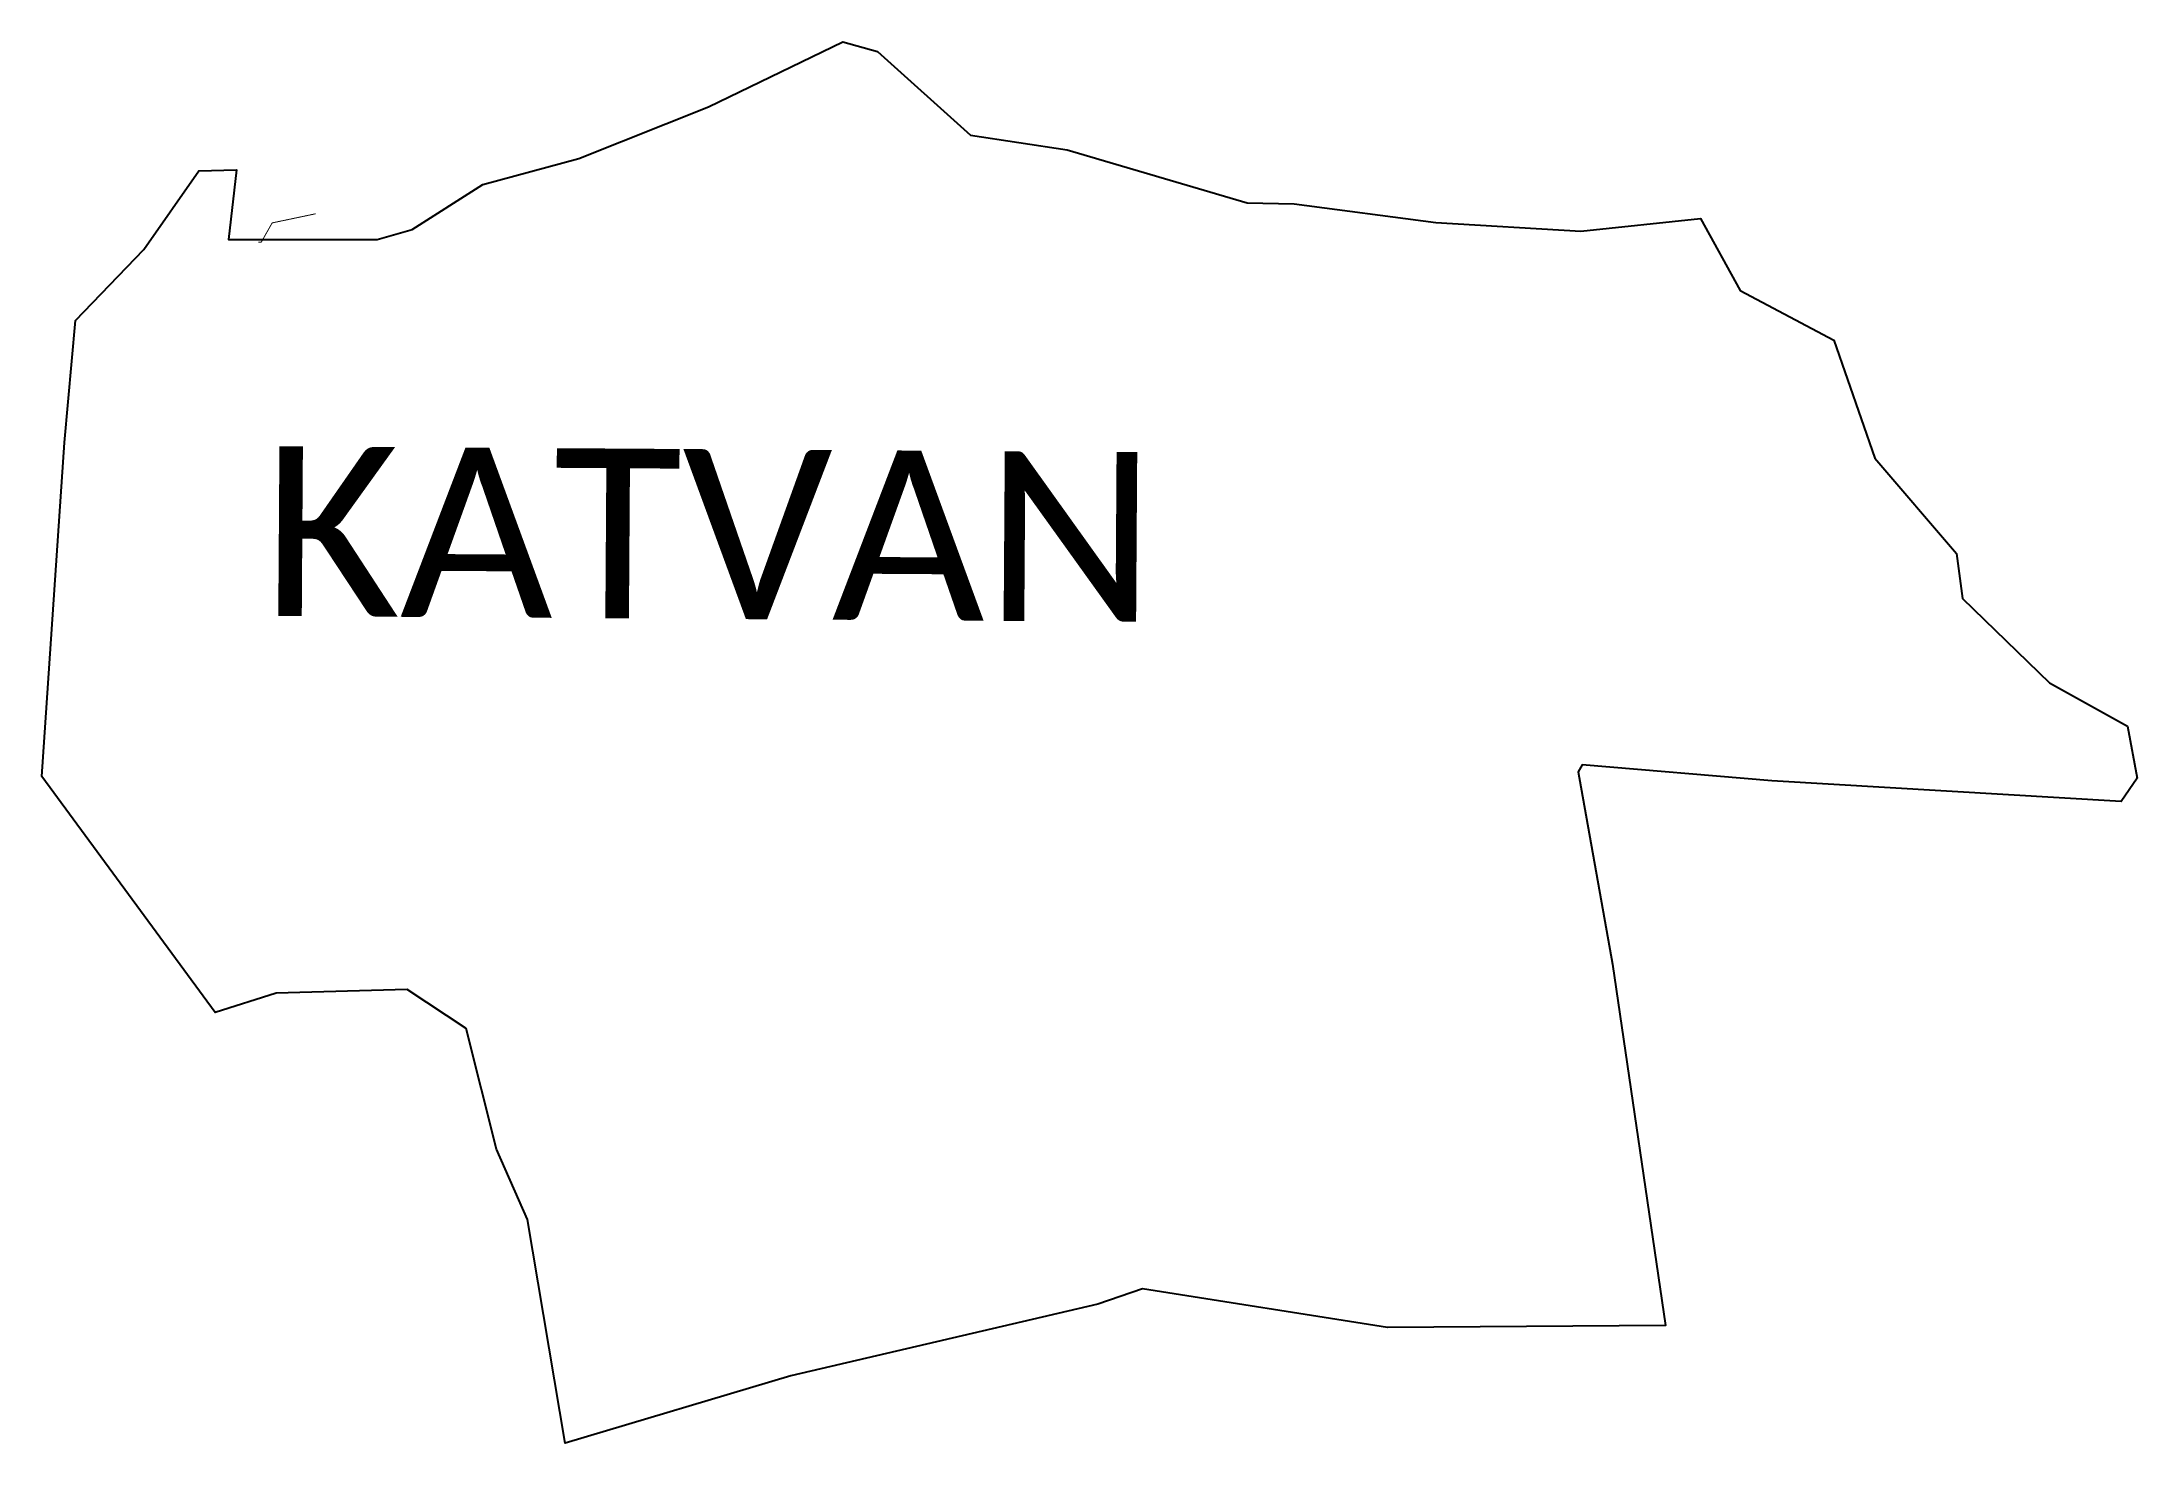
# Model space of a CAD drawing. Header units: metres. Extents: x 328443 to 330671, y 1803515 to 1805004.
import ezdxf

# ---------------------------------------------------------------- set-up
doc = ezdxf.new("R2010")
doc.units = ezdxf.units.M
for name, color, linetype in [('SEAWALL', 170, 'Continuous'), ('village', 3, 'Continuous'), ('VILLAGE NAME', 250, 'Continuous')]:
    doc.layers.add(name, color=color, linetype=linetype)
doc.styles.get("Standard").update_dxf_attribs({"font": 'calibri.ttf'})

msp = doc.modelspace()

# ---------------------------------------------------------------- linework, layer by layer
at = {"layer": 'SEAWALL', "color": 30, "const_width": 1, "flags": 128}
msp.add_lwpolyline([(328673.4, 1804791.1), (328676.6, 1804791.1), (328688.2, 1804811.6), (328734.4, 1804821.3)], dxfattribs=at)
at = {"layer": 'village', "color": 3, "true_color": 0x00ff00}
msp.add_polyline3d([(330670.6, 1804221.4, 0), (330653.7, 1804196.7, 0), (330282.5, 1804218.5, 0), (330080.9, 1804235.6, 0), (330076.4, 1804228.4, 0), (330113.1, 1804023.9, 0), (330169.3, 1803639.9, 0), (329873.8, 1803637.8, 0), (329613.3, 1803678.8, 0), (329566, 1803662.6, 0), (329239.6, 1803586.2, 0), (328999.7, 1803514.9, 0), (328959.8, 1803752.5, 0), (328926.6, 1803827.2, 0), (328894.3, 1803955.4, 0), (328831.6, 1803996.8, 0), (328692.5, 1803993, 0), (328627.6, 1803972.3, 0), (328443.4, 1804223.4, 0), (328467.3, 1804578.2, 0), (328479.1, 1804707.9, 0), (328551.8, 1804783.3, 0), (328610.1, 1804866.9, 0), (328650.3, 1804867.9, 0), (328641.9, 1804794, 0), (328799.9, 1804793.9, 0), (328837.2, 1804804.5, 0), (328912.2, 1804852.4, 0), (329014.1, 1804880, 0), (329151.9, 1804934.8, 0), (329294.7, 1805004, 0), (329331.6, 1804993.9, 0), (329430.5, 1804904.7, 0), (329533.3, 1804889.2, 0), (329724.8, 1804833.1, 0), (329774.6, 1804832, 0), (329925.3, 1804812, 0), (330079.3, 1804802.7, 0), (330206.5, 1804816.2, 0), (330248.8, 1804739.9, 0), (330348.2, 1804686.9, 0), (330392, 1804561.6, 0), (330478.7, 1804460.4, 0), (330485.2, 1804412.4, 0), (330577.5, 1804322.9, 0), (330660.5, 1804276.7, 0)], close=True, dxfattribs=at)

# ---------------------------------------------------------------- texts
at = {"layer": 'VILLAGE NAME', "insert": (328678.9, 1804574.3), "char_height": 180.345, "attachment_point": 1, "rotation": 359.6139}
msp.add_mtext_dynamic_manual_height_columns('{\\fCalibri|b0|i0|c0|p34;KATVAN}', width=1779.605, gutter_width=901.7, heights=[0], dxfattribs=at)

doc.saveas('drawing.dxf')
